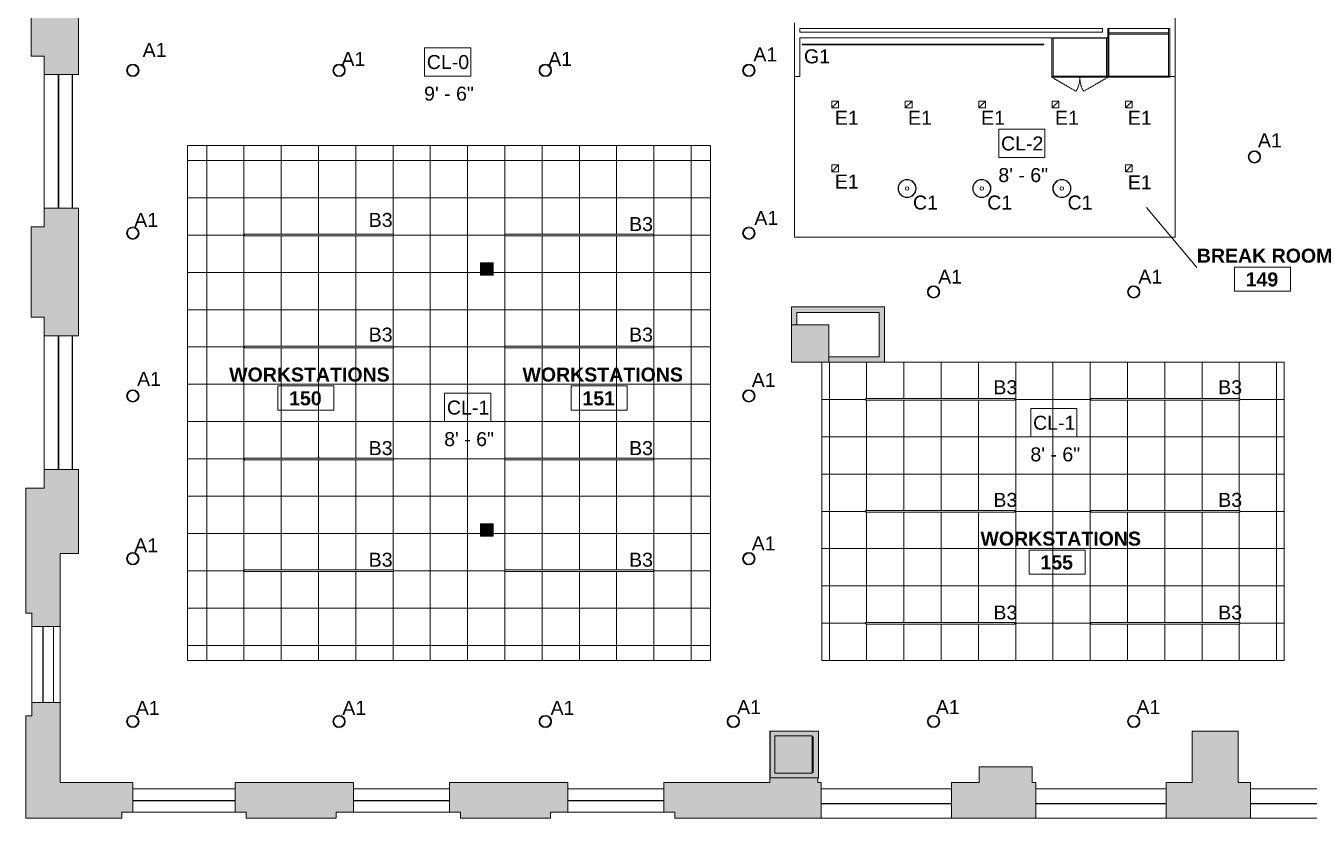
# Model space of a CAD drawing. Header units: inches. Extents: x 0 to 1865, y 0 to 1094.
# Drawn here: x 0 to 827, y 0 to 510 of the extents above; entities that cross this region are included whole.
import ezdxf

# ---------------------------------------------------------------- set-up
doc = ezdxf.new("R2010")
doc.units = ezdxf.units.IN
doc.header["$MEASUREMENT"] = 0
doc.linetypes.add('Hidden', pattern=[0.28125, 0.1875, -0.09375])
for name, color, linetype, lineweight in [('A-AREA-IDEN', 2, 'Continuous', 9), ('A-CLNG', 13, 'Continuous', 13), ('A-CLNG-IDEN', 151, 'Continuous', 9), ('A-CLNG-PATT', 13, 'Continuous', 13), ('A-DETL', 90, 'Continuous', 9), ('A-DETL-GENF', 92, 'Continuous', 9), ('A-WALL-PATT', 111, 'Continuous', 13), ('E-LITE-EQPM', 33, 'Continuous', 9), ('E-LITE-EQPM-IDEN', 33, 'Continuous', 9), ('I-WALL', 2, 'Continuous', 13), ('Q-CASE', 31, 'Continuous', 9), ('S-COLS', 52, 'Continuous', 13), ('Victor Bldg - 5th Floor_LINK_dwg', 8, 'Continuous', 9), ('WINDOWS', 7, 'Continuous', 9), ('WINDOWS SILL', 7, 'Continuous', 9)]:
    doc.layers.add(name, color=color, linetype=linetype, lineweight=lineweight)
doc.styles.add('Arial', font='arial.ttf', dxfattribs={"height": 9})
doc.styles.add('Swis721 Lt BT', font='swissl.ttf', dxfattribs={"height": 9})
doc.styles.add('Swis721 Lt BT_B', font='', dxfattribs={"height": 9})
doc.styles.get('Swis721 Lt BT_B').set_extended_font_data('Swis721 Lt BT', bold=True)

# ---------------------------------------------------------------- blocks, each defined once
blk = doc.blocks.new('Concrete-Rectangular-Column - 24_ X 24_-6973359-REFLECTED CEILING PLAN')
at = {"layer": 'S-COLS', "lineweight": 9}
blk.add_hatch(color=7, dxfattribs=at).paths.add_polyline_path([(12, -12), (12, 12), (-12, 12), (-12, -12)], flags=0)
at = {"layer": 'S-COLS', "color": 8, "lineweight": 20}
for p, q in [((-12, 12), (12, 12)), ((-12, -12), (-12, 12)), ((12, 12), (12, -12)), ((12, -12), (-12, -12))]:
    blk.add_line(p, q, dxfattribs=at)
blk = doc.blocks.new('Concrete-Rectangular-Column - 8x8-7061903-REFLECTED CEILING PLAN')
at = {"layer": 'S-COLS', "lineweight": 9}
blk.add_hatch(color=7, dxfattribs=at).paths.add_polyline_path([(4, -4), (4, 4), (-4, 4), (-4, -4)], flags=0)
at = {"layer": 'S-COLS', "color": 8, "lineweight": 20}
for p, q in [((-4, 4), (4, 4)), ((-4, -4), (-4, 4)), ((4, 4), (4, -4)), ((4, -4), (-4, -4))]:
    blk.add_line(p, q, dxfattribs=at)
blk = doc.blocks.new('CW Cupbd1 - Fridge 80_h x 24_d - 2 Doors-7798079-REFLECTED CEILING PLAN')
at = {"layer": 'Q-CASE', "lineweight": 20}
for p, q in [((2.75, -2.36), (2.75, -6.06)), ((2.75, -6.06), (2.75, -5.31)), ((2.75, -5.31), (41.09, -5.31)), ((41.09, -6.06), (41.09, -2.36)), ((41.09, -5.31), (41.09, -6.06)), ((2, -33.06), (2, -8.36))]:
    blk.add_line(p, q, dxfattribs=at)
at = {"layer": 'Q-CASE'}
for p, q in [((2.75, -33.06), (2.75, -6.06)), ((2.75, -6.06), (41.09, -6.06)), ((41.09, -6.06), (41.09, -33.06)), ((21.92, -33.06), (2, -33.06)), ((41.09, -33.06), (2.75, -33.06)), ((21.92, -33.81), (21.92, -33.06)), ((41.84, -33.06), (21.92, -33.06)), ((21.92, -33.06), (21.92, -33.81)), ((41.84, -33.06), (41.84, -33.81)), ((2, -33.81), (21.92, -33.81)), ((21.92, -33.81), (41.84, -33.81))]:
    blk.add_line(p, q, dxfattribs=at)
blk = doc.blocks.new('CW Cupbd Combined - Oven Tower 96_h x 24_d _2 Microwaves_ 2 pull out drawers_-7806626-REFLECTED CEILING PLAN')
at = {"layer": 'Q-CASE', "linetype": 'Hidden'}
for p, q in [((2, 31.31), (17.6, 40.32)), ((38.03, 31.31), (22.42, 40.32))]:
    blk.add_line(p, q, dxfattribs=at)
at = {"layer": 'Q-CASE'}
for p, q in [((20.01, 31.31), (2, 31.31)), ((2, 30.56), (2, 31.31)), ((2, 30.56), (20.01, 30.56)), ((2.75, 6.06), (2.75, 30.56)), ((2.75, 30.56), (37.28, 30.56)), ((20.01, 30.56), (20.01, 31.31)), ((38.03, 31.31), (20.01, 31.31)), ((20.01, 31.31), (20.01, 30.56)), ((20.01, 30.56), (38.03, 30.56)), ((37.28, 30.56), (37.28, 6.06)), ((38.03, 31.31), (38.03, 30.56)), ((37.28, 6.06), (2.75, 6.06))]:
    blk.add_line(p, q, dxfattribs=at)
at = {"layer": 'Q-CASE', "lineweight": 20}
for p, q in [((2, 30.56), (2, 5.86)), ((38.03, 5.86), (38.03, 30.56)), ((2.75, 5.86), (2.75, 6.06)), ((2.75, 6.06), (2.75, 5.86)), ((37.28, 6.06), (37.28, 5.86)), ((37.28, 5.86), (37.28, 6.06))]:
    blk.add_line(p, q, dxfattribs=at)
at = {"layer": 'Q-CASE', "linetype": 'Hidden'}
for centre, start, end in [((2, 31.31), 0.00226, 30), ((38.03, 31.31), 150, 179.99774)]:
    blk.add_arc(centre, 18.02, start, end, dxfattribs=at)
blk = doc.blocks.new('Lighting fixture TBLS-HX-4-15-B-U-W - TBLS-HX-8-24-7856495-REFLECTED CEILING PLAN')
at = {"layer": 'E-LITE-EQPM'}
for p, q in [((-0.5375, 23.675), (0.5375, 23.675)), ((-0.5375, 23.675), (-0.5375, -72.325)), ((-0.46875, 23.753125), (0.46875, 23.753125)), ((-0.46875, 23.753125), (-0.46875, 23.675)), ((0.46875, 23.675), (0.46875, 23.753125)), ((0.5375, -72.325), (0.5375, 23.675)), ((0.5375, -72.325), (-0.5375, -72.325))]:
    blk.add_line(p, q, dxfattribs=at)
blk = doc.blocks.new('L-PENDANT_RH HARMON 11 - L-PENDANT_RH HARMON 11-7952165-REFLECTED CEILING PLAN')
at = {"layer": 'E-LITE-EQPM'}
for radius, start, end in [(5.84, 0, 180), (5.84, 180, 0), (5.59, 0, 180), (5.59, 180, 0), (1.13, 0, 180), (1.13, 180, 0)]:
    blk.add_arc((0, 0), radius, start, end, dxfattribs=at)
blk = doc.blocks.new('L-PENDANT_RH HARMON 11 - L-PENDANT_RH HARMON 11-7822375-REFLECTED CEILING PLAN')
at = {"layer": 'E-LITE-EQPM'}
for radius, start, end in [(5.84, 0, 180), (5.84, 180, 0), (5.59, 0, 180), (5.59, 180, 0), (1.13, 0, 180), (1.13, 180, 0)]:
    blk.add_arc((0, 0), radius, start, end, dxfattribs=at)
blk = doc.blocks.new('L-PENDANT_FOCAL POINT 3_5 CYLINDER - L-PENDANT_FOCAL POINT 3_5 CYLINDER-7826649-REFLECTED CEILING PLAN')
at = {"layer": 'E-LITE-EQPM'}
for radius in [4, 3.5]:
    blk.add_circle((-0.125, 0), radius, dxfattribs=at)
blk = doc.blocks.new('Victor Bldg - 5th Floor_LINK_dwg-6972324-REFLECTED CEILING PLAN')
at = {"layer": 'WINDOWS'}
for p, q in [((21, 392.5), (21, 478.5)), ((21.25, 392.5), (21.25, 478.5)), ((21, 224.5), (21, 310.5)), ((21.25, 224.5), (21.25, 310.5)), ((11, 74.5), (11, 123.5)), ((11.25, 74.5), (11.25, 123.5)), ((69, 11.5), (135, 11.5)), ((69, 11.25), (135, 11.25)), ((211.13, 11.5), (273, 11.5)), ((211.13, 11.25), (273, 11.25)), ((349.12, 11.5), (411, 11.5)), ((349.12, 11.25), (411, 11.25)), ((512.25, 9.62), (596.25, 9.62)), ((512.25, 9.38), (596.25, 9.38)), ((650.5, 9.62), (734.5, 9.62)), ((650.5, 9.38), (734.5, 9.38)), ((788.75, 9.62), (872.75, 9.62)), ((788.75, 9.38), (872.75, 9.38))]:
    blk.add_line(p, q, dxfattribs=at)
at = {"layer": 'WINDOWS SILL'}
for p, q in [((12, 392.5), (12, 478.5)), ((12, 224.5), (12, 310.5)), ((4, 74.5), (4, 123.5)), ((18, 123.5), (18, 74.5)), ((69, 4), (135, 4)), ((211.13, 4), (273, 4)), ((349.12, 4), (411, 4)), ((512.25, 0), (596.25, 0)), ((650.5, 0), (734.5, 0)), ((788.75, 0), (872.75, 0))]:
    blk.add_line(p, q, dxfattribs=at)
at = {"layer": 'WINDOWS SILL', "flags": 128}
for points in [[(30, 478.5), (30, 392.5), (30, 478.5), (30, 392.5)], [(30, 310.5), (30, 224.5), (30, 310.5), (30, 224.5)]]:
    blk.add_lwpolyline(points, dxfattribs=at)
blk = doc.blocks.new('Lighting fixture TBLS-HX-4-15-B-U-W - TBLS-HX-8-24-V7-REFLECTED CEILING PLAN')
at = {"layer": 'E-LITE-EQPM'}
for p, q in [((-0.54, 23.67), (0.54, 23.67)), ((-0.54, 23.67), (-0.54, -72.33)), ((-0.47, 23.75), (0.47, 23.75)), ((-0.47, 23.75), (-0.47, 23.67)), ((0.02, 23.89), (0.01, 23.75)), ((0.02, 23.89), (0.07, 23.89)), ((0.07, 23.75), (0.07, 23.89)), ((1.41, 23.97), (0.12, 23.97)), ((0.12, 23.97), (0.12, 23.93)), ((0.12, 23.93), (1.41, 23.93)), ((0.15, 23.97), (0.13, 23.92)), ((0.47, 23.67), (0.47, 23.75)), ((1.41, 24.16), (0.51, 24.16)), ((1.41, 24.08), (0.51, 24.08)), ((0.51, 24.06), (0.51, 24.08)), ((0.51, 24.08), (1.41, 24.08)), ((0.51, 24.06), (1.41, 24.06)), ((0.51, 23.99), (1.41, 23.99)), ((0.51, 23.86), (1.41, 23.86)), ((0.51, 23.86), (1.41, 23.86)), ((0.51, 23.82), (1.41, 23.82)), ((0.54, -72.33), (0.54, 23.67)), ((0.89, 23.89), (0.62, 23.89)), ((0.64, 23.82), (0.64, 23.86)), ((0.84, 23.86), (0.67, 23.86)), ((0.67, 23.86), (0.84, 23.86)), ((0.84, 23.86), (0.67, 23.86)), ((0.67, 23.86), (0.84, 23.86)), ((0.84, 23.82), (0.67, 23.82)), ((0.67, 23.82), (0.84, 23.82)), ((0.84, 23.82), (0.67, 23.82)), ((0.67, 23.82), (0.84, 23.82)), ((0.68, 23.86), (0.83, 23.86)), ((0.83, 23.86), (0.68, 23.86)), ((1.28, 23.89), (1.01, 23.89)), ((1.07, 23.86), (1.22, 23.86)), ((1.22, 23.86), (1.07, 23.86)), ((1.23, 23.86), (1.07, 23.86)), ((1.07, 23.86), (1.23, 23.86)), ((1.23, 23.86), (1.07, 23.86)), ((1.07, 23.86), (1.23, 23.86)), ((1.23, 23.82), (1.07, 23.82)), ((1.07, 23.82), (1.23, 23.82)), ((1.23, 23.82), (1.07, 23.82)), ((1.07, 23.82), (1.23, 23.82)), ((1.29, 23.86), (1.29, 23.82)), ((1.41, 24.08), (1.41, 24.06)), ((1.41, 23.93), (1.41, 23.97)), ((-0.54, -23.81), (-1.41, -23.81)), ((-0.54, -23.85), (-1.41, -23.85)), ((-0.54, -23.85), (-1.41, -23.85)), ((-0.54, -23.92), (-1.41, -23.92)), ((-1.41, -23.92), (-1.41, -23.96)), ((-1.41, -23.96), (-0.54, -23.96)), ((-0.54, -23.98), (-1.41, -23.98)), ((-1.41, -24.07), (-1.41, -24.05)), ((-0.54, -24.05), (-1.41, -24.05)), ((-1.41, -24.07), (-0.54, -24.07)), ((-0.54, -24.07), (-1.41, -24.07)), ((-1.41, -24.15), (-0.54, -24.15)), ((-1.29, -23.85), (-1.29, -23.81)), ((-1.28, -23.88), (-1.01, -23.88)), ((-1.23, -23.81), (-1.07, -23.81)), ((-1.07, -23.81), (-1.23, -23.81)), ((-1.23, -23.81), (-1.07, -23.81)), ((-1.07, -23.81), (-1.23, -23.81)), ((-1.23, -23.85), (-1.07, -23.85)), ((-1.07, -23.85), (-1.23, -23.85)), ((-1.23, -23.85), (-1.07, -23.85)), ((-1.07, -23.85), (-1.23, -23.85)), ((-1.07, -23.85), (-1.22, -23.85)), ((-1.22, -23.85), (-1.07, -23.85)), ((-0.89, -23.88), (-0.62, -23.88)), ((-0.84, -23.81), (-0.67, -23.81)), ((-0.67, -23.81), (-0.84, -23.81)), ((-0.84, -23.81), (-0.67, -23.81)), ((-0.67, -23.81), (-0.84, -23.81)), ((-0.84, -23.85), (-0.67, -23.85)), ((-0.67, -23.85), (-0.84, -23.85)), ((-0.84, -23.85), (-0.67, -23.85)), ((-0.67, -23.85), (-0.84, -23.85)), ((-0.68, -23.85), (-0.83, -23.85)), ((-0.83, -23.85), (-0.68, -23.85)), ((-0.64, -23.81), (-0.64, -23.85)), ((0.54, -72.33), (-0.54, -72.33))]:
    blk.add_line(p, q, dxfattribs=at)
for points, knots in [([(0.02, 23.89), (0.02, 23.92), (0.05, 23.96), (0.1, 23.98), (0.12, 23.97)], [-1, -1, -1, -1, -0.5, -0.1420783, -0.1420783, -0.1420783, -0.1420783]), ([(0.51, 24.09), (0.51, 24.11), (0.51, 24.16), (0.51, 24.16), (0.51, 24.16), (0.51, 24.16)], [0.03083356, 0.03083356, 0.03083356, 0.03083356, 0.03964416, 0.0561743, 0.05646252, 0.05646252, 0.05646252, 0.05646252]), ([(0.51, 24.16), (0.51, 24.16), (0.51, 24.16), (0.51, 24.16), (0.51, 24.16), (0.51, 24.16), (0.51, 24.15), (0.51, 24.15), (0.51, 24.14), (0.51, 24.13), (0.51, 24.13), (0.51, 24.12), (0.51, 24.12), (0.51, 24.1)], [0.0565282, 0.0565282, 0.0565282, 0.0565282, 0.05682745, 0.05751378, 0.05815131, 0.0587711, 0.05945814, 0.06018947, 0.06092564, 0.06158284, 0.06221456, 0.06288041, 0.06680605, 0.06680605, 0.06680605, 0.06680605]), ([(0.51, 24.1), (0.51, 24.11), (0.51, 24.11), (0.51, 24.12), (0.51, 24.12), (0.51, 24.13), (0.51, 24.13), (0.51, 24.13), (0.51, 24.13), (0.51, 24.09), (0.51, 24.08)], [0.01710178, 0.01710178, 0.01710178, 0.01710178, 0.02116651, 0.02177638, 0.02224477, 0.02276746, 0.02328664, 0.0238075, 0.04033962, 0.04560474, 0.04560474, 0.04560474, 0.04560474]), ([(0.51, 23.99), (0.51, 23.99), (0.51, 23.99), (0.51, 23.99), (0.51, 23.99), (0.51, 23.99), (0.51, 23.99), (0.51, 24), (0.51, 24), (0.51, 24.06)], [0.06555681, 0.06555681, 0.06555681, 0.06555681, 0.07354816, 0.07420608, 0.07488422, 0.07559613, 0.0762772, 0.07695013, 0.0798083, 0.0798083, 0.0798083, 0.0798083]), ([(0.51, 23.86), (0.51, 23.87), (0.51, 23.87), (0.51, 23.88), (0.51, 23.88), (0.51, 23.89), (0.51, 23.9), (0.51, 23.91), (0.51, 23.91), (0.51, 23.93)], [0, 0, 0, 0, 0.000731018, 0.001451775, 0.002127065, 0.002832083, 0.003604659, 0.004489972, 0.008550889, 0.008550889, 0.008550889, 0.008550889]), ([(0.51, 23.82), (0.51, 23.82), (0.51, 23.82), (0.51, 23.82), (0.51, 23.83), (0.51, 23.83), (0.51, 23.84), (0.51, 23.84), (0.51, 23.85), (0.51, 23.85), (0.51, 23.86), (0.51, 23.86), (0.51, 23.87), (0.51, 23.87), (0.51, 23.88), (0.51, 23.88), (0.51, 23.89), (0.51, 23.89), (0.51, 23.9), (0.51, 23.91), (0.51, 23.91), (0.51, 23.92), (0.51, 23.92), (0.51, 23.92), (0.51, 23.93)], [0, 0, 0, 0, 0.00120711, 0.00176048, 0.00232663, 0.00297197, 0.00362531, 0.00422365, 0.00474973, 0.00525079, 0.00572384, 0.00619922, 0.00660886, 0.00708073, 0.00755616, 0.00809862, 0.00860163, 0.00920907, 0.00976241, 0.01029085, 0.01074067, 0.01123037, 0.01169097, 0.01190623, 0.01190623, 0.01190623, 0.01190623]), ([(0.51, 23.93), (0.51, 23.93), (0.51, 23.92), (0.51, 23.92), (0.51, 23.91), (0.51, 23.9), (0.51, 23.89), (0.51, 23.88), (0.51, 23.88), (0.51, 23.88), (0.51, 23.87), (0.51, 23.87), (0.51, 23.87), (0.51, 23.86), (0.51, 23.86), (0.51, 23.86), (0.51, 23.86)], [0.005481686, 0.005481686, 0.005481686, 0.005481686, 0.005494648, 0.006240904, 0.006931758, 0.007632285, 0.008340529, 0.009043442, 0.009509071, 0.009881293, 0.010155457, 0.010460516, 0.010767283, 0.011121343, 0.011529598, 0.01461783, 0.01461783, 0.01461783, 0.01461783]), ([(1.41, 24.1), (1.41, 24.12), (1.41, 24.12), (1.41, 24.13), (1.41, 24.13), (1.41, 24.14), (1.41, 24.15), (1.41, 24.15), (1.41, 24.16), (1.41, 24.16), (1.41, 24.16), (1.41, 24.16), (1.41, 24.16), (1.41, 24.16)], [-0.06680605, -0.06680605, -0.06680605, -0.06680605, -0.06288041, -0.06221456, -0.06158284, -0.06092564, -0.06018947, -0.05945814, -0.0587711, -0.05815131, -0.05751378, -0.05682745, -0.0565282, -0.0565282, -0.0565282, -0.0565282]), ([(1.41, 24.16), (1.41, 24.16), (1.41, 24.16), (1.41, 24.16), (1.41, 24.11), (1.41, 24.09)], [-0.05646252, -0.05646252, -0.05646252, -0.05646252, -0.0561743, -0.03964416, -0.03083356, -0.03083356, -0.03083356, -0.03083356]), ([(1.41, 24.08), (1.41, 24.09), (1.41, 24.13), (1.41, 24.13), (1.41, 24.13), (1.41, 24.13), (1.41, 24.12), (1.41, 24.12), (1.41, 24.11), (1.41, 24.11), (1.41, 24.1)], [-0.04560474, -0.04560474, -0.04560474, -0.04560474, -0.04033962, -0.0238075, -0.02328664, -0.02276746, -0.02224477, -0.02177638, -0.02116651, -0.01710178, -0.01710178, -0.01710178, -0.01710178]), ([(1.41, 24.06), (1.41, 24), (1.41, 24), (1.41, 23.99), (1.41, 23.99), (1.41, 23.99), (1.41, 23.99), (1.41, 23.99), (1.41, 23.99), (1.41, 23.99)], [-0.0798083, -0.0798083, -0.0798083, -0.0798083, -0.07695013, -0.0762772, -0.07559613, -0.07488422, -0.07420608, -0.07354816, -0.06555681, -0.06555681, -0.06555681, -0.06555681]), ([(1.41, 23.93), (1.41, 23.91), (1.41, 23.91), (1.41, 23.9), (1.41, 23.89), (1.41, 23.88), (1.41, 23.88), (1.41, 23.87), (1.41, 23.87), (1.41, 23.86)], [-0.008550889, -0.008550889, -0.008550889, -0.008550889, -0.004489972, -0.003604659, -0.002832083, -0.002127065, -0.001451775, -0.000731018, 0, 0, 0, 0]), ([(1.41, 23.86), (1.41, 23.86), (1.41, 23.86), (1.41, 23.86), (1.41, 23.87), (1.41, 23.87), (1.41, 23.87), (1.41, 23.88), (1.41, 23.88), (1.41, 23.88), (1.41, 23.89), (1.41, 23.9), (1.41, 23.91), (1.41, 23.92), (1.41, 23.92), (1.41, 23.93), (1.41, 23.93)], [-0.01461783, -0.01461783, -0.01461783, -0.01461783, -0.011529598, -0.011121343, -0.010767283, -0.010460516, -0.010155457, -0.009881293, -0.009509071, -0.009043442, -0.008340529, -0.007632285, -0.006931758, -0.006240904, -0.005494648, -0.005481686, -0.005481686, -0.005481686, -0.005481686]), ([(1.41, 23.93), (1.41, 23.92), (1.41, 23.92), (1.41, 23.92), (1.41, 23.91), (1.41, 23.91), (1.41, 23.9), (1.41, 23.89), (1.41, 23.89), (1.41, 23.88), (1.41, 23.88), (1.41, 23.87), (1.41, 23.87), (1.41, 23.86), (1.41, 23.86), (1.41, 23.85), (1.41, 23.85), (1.41, 23.84), (1.41, 23.84), (1.41, 23.83), (1.41, 23.83), (1.41, 23.82), (1.41, 23.82), (1.41, 23.82), (1.41, 23.82)], [-0.01190623, -0.01190623, -0.01190623, -0.01190623, -0.01169097, -0.01123037, -0.01074067, -0.01029085, -0.00976241, -0.00920907, -0.00860163, -0.00809862, -0.00755616, -0.00708073, -0.00660886, -0.00619922, -0.00572384, -0.00525079, -0.00474973, -0.00422365, -0.00362531, -0.00297197, -0.00232663, -0.00176048, -0.00120711, 0, 0, 0, 0]), ([(-1.41, -23.92), (-1.41, -23.92), (-1.41, -23.91), (-1.41, -23.91), (-1.41, -23.9), (-1.41, -23.9), (-1.41, -23.89), (-1.41, -23.89), (-1.41, -23.88), (-1.41, -23.87), (-1.41, -23.87), (-1.41, -23.86), (-1.41, -23.86), (-1.41, -23.85), (-1.41, -23.85), (-1.41, -23.84), (-1.41, -23.84), (-1.41, -23.83), (-1.41, -23.83), (-1.41, -23.82), (-1.41, -23.82), (-1.41, -23.81), (-1.41, -23.81), (-1.41, -23.81), (-1.41, -23.81)], [-0.01190623, -0.01190623, -0.01190623, -0.01190623, -0.01169097, -0.01123037, -0.01074067, -0.01029085, -0.00976241, -0.00920907, -0.00860163, -0.00809862, -0.00755616, -0.00708073, -0.00660886, -0.00619922, -0.00572384, -0.00525079, -0.00474973, -0.00422365, -0.00362531, -0.00297197, -0.00232663, -0.00176048, -0.00120711, 0, 0, 0, 0]), ([(-1.41, -23.92), (-1.41, -23.9), (-1.41, -23.9), (-1.41, -23.89), (-1.41, -23.88), (-1.41, -23.88), (-1.41, -23.87), (-1.41, -23.86), (-1.41, -23.86), (-1.41, -23.85)], [-0.008550889, -0.008550889, -0.008550889, -0.008550889, -0.004489972, -0.003604659, -0.002832083, -0.002127065, -0.001451775, -0.000731018, 0, 0, 0, 0]), ([(-1.41, -23.85), (-1.41, -23.85), (-1.41, -23.85), (-1.41, -23.85), (-1.41, -23.86), (-1.41, -23.86), (-1.41, -23.86), (-1.41, -23.87), (-1.41, -23.87), (-1.41, -23.88), (-1.41, -23.88), (-1.41, -23.89), (-1.41, -23.9), (-1.41, -23.91), (-1.41, -23.92), (-1.41, -23.92), (-1.41, -23.92)], [-0.01461783, -0.01461783, -0.01461783, -0.01461783, -0.011529598, -0.011121343, -0.010767283, -0.010460516, -0.010155457, -0.009881293, -0.009509071, -0.009043442, -0.008340529, -0.007632285, -0.006931758, -0.006240904, -0.005494648, -0.005481686, -0.005481686, -0.005481686, -0.005481686]), ([(-1.41, -24.05), (-1.41, -23.99), (-1.41, -23.99), (-1.41, -23.98), (-1.41, -23.98), (-1.41, -23.98), (-1.41, -23.98), (-1.41, -23.98), (-1.41, -23.98), (-1.41, -23.98)], [-0.0798083, -0.0798083, -0.0798083, -0.0798083, -0.07695013, -0.0762772, -0.07559613, -0.07488422, -0.07420608, -0.07354816, -0.06555681, -0.06555681, -0.06555681, -0.06555681]), ([(-1.41, -24.07), (-1.41, -24.08), (-1.41, -24.12), (-1.41, -24.12), (-1.41, -24.12), (-1.41, -24.12), (-1.41, -24.11), (-1.41, -24.11), (-1.41, -24.1), (-1.41, -24.1), (-1.41, -24.09)], [-0.04560474, -0.04560474, -0.04560474, -0.04560474, -0.04033962, -0.0238075, -0.02328664, -0.02276746, -0.02224477, -0.02177638, -0.02116651, -0.01710178, -0.01710178, -0.01710178, -0.01710178]), ([(-1.41, -24.15), (-1.41, -24.15), (-1.41, -24.15), (-1.41, -24.15), (-1.41, -24.1), (-1.41, -24.08)], [-0.05646252, -0.05646252, -0.05646252, -0.05646252, -0.0561743, -0.03964416, -0.03083356, -0.03083356, -0.03083356, -0.03083356]), ([(-1.41, -24.1), (-1.41, -24.11), (-1.41, -24.11), (-1.41, -24.12), (-1.41, -24.12), (-1.41, -24.13), (-1.41, -24.14), (-1.41, -24.14), (-1.41, -24.15), (-1.41, -24.15), (-1.41, -24.15), (-1.41, -24.15), (-1.41, -24.15), (-1.41, -24.15)], [-0.06680605, -0.06680605, -0.06680605, -0.06680605, -0.06288041, -0.06221456, -0.06158284, -0.06092564, -0.06018947, -0.05945814, -0.0587711, -0.05815131, -0.05751378, -0.05682745, -0.0565282, -0.0565282, -0.0565282, -0.0565282])]:
    blk.add_open_spline(points, degree=3, knots=knots, dxfattribs=at)
for points in [[(0.02, 23.89), (0.02, 23.92), (0.06, 23.97), (0.12, 23.98), (0.15, 23.97)], [(0.08, 23.88), (0.08, 23.9), (0.09, 23.92), (0.12, 23.92), (0.13, 23.92)], [(0.13, 23.92), (0.12, 23.92), (0.09, 23.92), (0.08, 23.9), (0.08, 23.88)], [(0.51, 24.08), (0.51, 24.08), (0.51, 24.08), (0.51, 24.08)], [(0.51, 23.92), (0.51, 23.91), (0.51, 23.91), (0.51, 23.91)], [(1.41, 24.08), (1.41, 24.08), (1.41, 24.08), (1.41, 24.08)], [(1.41, 23.91), (1.41, 23.91), (1.41, 23.91), (1.41, 23.92)], [(-1.41, -23.9), (-1.41, -23.9), (-1.41, -23.9), (-1.41, -23.91)], [(-1.41, -24.07), (-1.41, -24.07), (-1.41, -24.07), (-1.41, -24.07)]]:
    blk.add_open_spline(points, degree=3, dxfattribs=at)
blk = doc.blocks.new('L-Recessed Square Downlight - 4_-4552743-REFLECTED CEILING PLAN')
at = {"layer": 'E-LITE-EQPM'}
for p, q in [((-2.1875, -2.1875), (-2.1875, 2.1875)), ((-2.1875, 2.1875), (2.1875, 2.1875)), ((-2.1875, 2.1875), (2.1875, -2.1875)), ((2.1875, 2.1875), (2.1875, -2.1875)), ((2.1875, -2.1875), (-2.1875, -2.1875))]:
    blk.add_line(p, q, dxfattribs=at)
blk = doc.blocks.new('LED STRIP - 10 mm-7897788-REFLECTED CEILING PLAN')
at = {"layer": 'E-LITE-EQPM'}
for p, q in [((77.75, 0.2), (-77.75, 0.2)), ((-77.75, 0.2), (-77.75, -0.2)), ((77.75, -0.2), (77.75, 0.2)), ((-77.75, -0.2), (77.75, -0.2))]:
    blk.add_line(p, q, dxfattribs=at)
blk = doc.blocks.new('Room Tag - Room Name and Number-3379422-REFLECTED CEILING PLAN')
at = {"layer": 'A-AREA-IDEN'}
for p, q in [((-0.1881, -0.1636), (-0.1881, -0.0018)), ((-0.1881, -0.0018), (0.1869, -0.0018)), ((0.1869, -0.0018), (-0.1881, -0.0018)), ((-0.1881, -0.0018), (-0.1881, -0.1636)), ((0.1869, -0.0018), (0.1869, -0.1636)), ((0.1869, -0.1636), (0.1869, -0.0018)), ((0.1869, -0.1636), (-0.1881, -0.1636)), ((-0.1881, -0.1636), (0.1869, -0.1636))]:
    blk.add_line(p, q, dxfattribs=at)

msp = doc.modelspace()

# ---------------------------------------------------------------- hatches: boundary and pattern name
at = {"layer": 'A-CLNG-PATT'}
h = msp.add_hatch(dxfattribs=at)
h.set_pattern_fill('FP_23', color=256, style=0, pattern_type=2)
h.set_pattern_definition([(180, (260.562, 303.25), (3e-15, 24), []), (90, (260.562, 303.25), (24, -1e-15), [])])
h.paths.add_polyline_path([(104.12, 101.5), (441, 101.5), (441, 433), (104.12, 433), (104.12, 130.39)], flags=0)
h.paths.add_polyline_path([(308.56, 158.71), (308.56, 159.79), (404.56, 159.79), (404.56, 158.71), (309.97, 158.71)], flags=0)
h.paths.add_polyline_path([(203.88, 158.71), (140.89, 158.71), (140.89, 159.79), (236.89, 159.79), (236.89, 158.71), (211.2, 158.71)], flags=0)
h.paths.add_polyline_path([(293, 181.5), (293, 189.5), (301, 189.5), (301, 181.5)], flags=0)
h.paths.add_polyline_path([(140.65, 229.84), (140.62, 229.84), (140.47, 229.84), (140.47, 230.74), (140.59, 230.78), (140.64, 230.73), (140.68, 230.74), (140.7, 230.74), (140.67, 229.84)], flags=0)
h.paths.add_polyline_path([(328.26, 230.71), (308.56, 230.71), (308.56, 231.79), (404.56, 231.79), (404.56, 230.71), (335.57, 230.71)], flags=0)
h.paths.add_polyline_path([(236.89, 230.71), (140.89, 230.71), (140.89, 230.78), (140.81, 230.78), (140.81, 231.18), (140.67, 231.21), (140.68, 231.23), (140.81, 231.29), (140.81, 231.72), (140.89, 231.72), (140.89, 231.79), (188.42, 231.79), (188.44, 232.66), (188.46, 232.66), (188.5, 232.66), (188.65, 232.66), (188.66, 231.79), (236.89, 231.79), (236.89, 230.78)], flags=0)
h.paths.add_polyline_path([(188.46, 231.79), (188.48, 231.79), (188.46, 231.87)], flags=0)
h.paths.add_polyline_path([(188.46, 232.14), (188.47, 232.14), (188.46, 232.14)], flags=0)
h.paths.add_polyline_path([(357.52, 302.71), (308.56, 302.71), (308.56, 303.79), (404.56, 303.79), (404.56, 302.71), (364.84, 302.71)], flags=0)
h.paths.add_polyline_path([(196.56, 302.71), (140.89, 302.71), (140.89, 303.79), (236.89, 303.79), (236.89, 302.71), (203.88, 302.71)], flags=0)
h.paths.add_polyline_path([(293, 349.5), (293, 357.5), (301, 357.5), (301, 349.5)], flags=0)
h.paths.add_polyline_path([(335.57, 374.71), (308.56, 374.71), (308.56, 375.79), (404.56, 375.79), (404.56, 374.71), (342.89, 374.71)], flags=0)
h.paths.add_polyline_path([(140.89, 374.71), (140.89, 375.79), (236.89, 375.79), (236.89, 374.71), (141.69, 374.71)], flags=0)
h = msp.add_hatch(dxfattribs=at)
h.set_pattern_fill('FP_11', color=256, style=0, pattern_type=2)
h.set_pattern_definition([(180, (661.562, 173.5), (3e-15, 24), []), (90, (661.562, 173.5), (24, -1e-15), [])])
h.paths.add_polyline_path([(512.62, 101.5), (810.5, 101.5), (810.5, 293.5), (512.62, 293.5), (512.62, 130.39)], flags=0)
h.paths.add_polyline_path([(685.9, 121.78), (685.9, 126.05), (781.9, 126.08), (781.88, 124.98), (685.9, 124.97)], flags=0)
h.paths.add_polyline_path([(541.01, 121.78), (541.01, 126.04), (637.01, 126.08), (637.01, 124.97), (541.01, 124.96)], flags=0)
h.paths.add_polyline_path([(541.01, 194.9), (541.01, 198.04), (637.01, 198.04), (637.01, 196.97), (541.01, 196.96)], flags=0)
h.paths.add_polyline_path([(685.89, 194.9), (685.89, 198.05), (781.89, 198.05), (781.88, 196.98), (685.89, 196.97)], flags=0)
h.paths.add_polyline_path([(541, 268.02), (541, 270.04), (637, 270.04), (637, 268.97), (541, 268.96)], flags=0)
h.paths.add_polyline_path([(685.89, 268.02), (685.89, 270.05), (781.89, 270.05), (781.88, 268.98), (685.89, 268.97)], flags=0)
at = {"layer": 'A-DETL-GENF'}
h = msp.add_hatch(color=7, dxfattribs=at)
h.paths.add_polyline_path([(510.25, 0), (512.25, 0), (512.25, 23.12), (510.25, 23.12), (510.25, 26.12), (479.25, 26.12), (479.25, 23.12), (411, 23.12), (411, 4), (418, 4), (418, 0), (479.25, 0)], flags=0)
h.paths.add_polyline_path([(596.25, 0), (650.5, 0), (650.5, 23.12), (648.25, 23.12), (648.25, 33.12), (614, 33.12), (614, 23.12), (596.25, 23.12), (596.25, 19)], flags=0)
h.paths.add_polyline_path([(280, 0), (338, 0), (338, 4), (349.12, 4), (349.12, 23.12), (273, 23.12), (273, 4), (280, 4)], flags=0)
h.paths.add_polyline_path([(200, 0), (200, 4), (211.12, 4), (211.12, 23.12), (135, 23.12), (135, 4), (142, 4), (142, 0), (150.84, 0)], flags=0)
h.paths.add_polyline_path([(751.25, 0), (788.75, 0), (788.75, 23.12), (780.87, 23.12), (780.87, 56), (751.25, 56), (751.25, 23.12), (734.5, 23.12), (734.5, 0)], flags=0)
h.paths.add_polyline_path([(1049, 0), (1049, 14.5), (1079, 14.5), (1079, 11.5), (1143, 11.5), (1143, 27.5), (1093, 27.5), (1093, 32.59), (1032.06, 32.59), (1032.06, 41.59), (1011.06, 41.59), (1011.06, 0), (1045.27, 0)], flags=0)
h.paths.add_polyline_path([(34.12, 0), (62, 0), (62, 4), (69, 4), (69, 23.12), (22.13, 23.12), (22.13, 74.5), (4, 74.5), (4, 66), (0, 66), (0, 0), (22.13, 0)], flags=0)
h.paths.add_polyline_path([(913.5, 0), (927.06, 0), (927.06, 22.84), (913.5, 22.84), (913.5, 33.12), (884.25, 33.12), (884.25, 23.12), (874.75, 23.12), (874.75, 19), (872.75, 19), (872.75, 0), (885.6, 0)], flags=0)
h.paths.add_polyline_path([(1439, 11.5), (1503, 11.5), (1503, 27.5), (1439, 27.5), (1439, 24.53)], flags=0)
h.paths.add_polyline_path([(1319.57, 11.5), (1323.07, 11.5), (1323.07, 27.5), (1259, 27.5), (1259, 11.5), (1279.4, 11.5)], flags=0)
h.paths.add_polyline_path([(1863, 11.5), (1863, 27.5), (1799, 27.5), (1799, 11.5), (1843, 11.5)], flags=0)
h.paths.add_polyline_path([(1640.06, 11.5), (1683, 11.5), (1683, 27.5), (1619, 27.5), (1619, 11.5), (1632.24, 11.5)], flags=0)
h.paths.add_polyline_path([(1564, 15.5), (1564, 27.5), (1558, 27.5), (1558, 15.5)], flags=0)
h.paths.add_polyline_path([(1204, 15.5), (1204, 27.5), (1198, 27.5), (1198, 15.5), (1202, 15.5)], flags=0)
h.paths.add_polyline_path([(1378, 15.5), (1384, 15.5), (1384, 27.5), (1378, 27.5)], flags=0)
h.paths.add_polyline_path([(1738, 15.5), (1744, 15.5), (1744, 27.5), (1738, 27.5)], flags=0)
h.paths.add_polyline_path([(4, 123.5), (22.13, 123.5), (22.13, 170.37), (34.12, 170.37), (34.12, 224.5), (12, 224.5), (12, 212.5), (0, 212.5), (0, 132), (4, 132), (4, 130.39)], flags=0)
h.paths.add_polyline_path([(34.12, 310.5), (34.12, 392.5), (12, 392.5), (12, 380.5), (3.5, 380.5), (3.5, 322.5), (12, 322.5), (12, 310.5), (30.13, 310.5)], flags=0)
h.paths.add_polyline_path([(12, 478.5), (34.12, 478.5), (34.12, 560.5), (12, 560.5), (12, 548.5), (3.5, 548.5), (3.5, 490.5), (12, 490.5)], flags=0)
h.paths.add_polyline_path([(34.12, 646.5), (34.12, 728.5), (12, 728.5), (12, 716.5), (3.5, 716.5), (3.5, 658.5), (12, 658.5), (12, 646.5), (30.13, 646.5)], flags=0)
h.paths.add_polyline_path([(30.13, 814.5), (34.12, 814.5), (34.12, 896.5), (12, 896.5), (12, 884.5), (3.5, 884.5), (3.5, 826.5), (12, 826.5), (12, 814.5)], flags=0)
h.paths.add_polyline_path([(12, 982.5), (34.12, 982.5), (34.12, 1064.5), (12, 1064.5), (12, 1052.5), (3.5, 1052.5), (3.5, 994.5), (12, 994.5)], flags=0)
at = {"layer": 'A-WALL-PATT', "lineweight": 9}
for points in [[(493.9, 317.5), (496.64, 317.5), (496.64, 329), (493.14, 329), (493.14, 317.5)], [(549.6, 325.5), (553.1, 325.5), (553.1, 329), (496.64, 329), (496.64, 325.5), (518.49, 325.5)], [(553.1, 293.5), (553.1, 325.5), (549.6, 325.5), (549.6, 293.5)], [(517.14, 293.5), (549.6, 293.5), (549.6, 297), (517.14, 297)], [(479.5, 52.5), (482.5, 52.5), (482.5, 53), (506.5, 53), (506.5, 52.5), (510.62, 52.5), (510.62, 56), (479.5, 56), (479.5, 55.81)], [(479.5, 29.5), (482.5, 29.5), (482.5, 52.5), (479.5, 52.5), (479.5, 33.12)], [(510.62, 29.5), (510.62, 52.5), (507.12, 52.5), (507.12, 29.5), (510.25, 29.5)], [(510.62, 26), (510.62, 29.5), (506.5, 29.5), (506.5, 29), (482.5, 29), (482.5, 29.5), (479.5, 29.5), (479.5, 26.12), (510.25, 26.12), (510.25, 26)]]:
    msp.add_hatch(color=7, dxfattribs=at).paths.add_polyline_path(points, flags=0)

# ---------------------------------------------------------------- linework, layer by layer
at = {"layer": 'A-AREA-IDEN'}
msp.add_line((721.87, 393.11), (754.21, 354.46), dxfattribs=at)
at = {"layer": 'A-CLNG'}
for p, q in [((30.13, 478.5), (30.13, 392.5)), ((495.14, 373.91), (495.14, 477.25)), ((740.23, 477.25), (740.23, 373.91)), ((104.12, 101.5), (104.12, 433)), ((104.12, 433), (441, 433)), ((441, 433), (441, 101.5)), ((740.23, 373.91), (495.14, 373.91)), ((30.13, 310.5), (30.13, 224.5)), ((512.62, 101.5), (512.62, 293.5)), ((553.1, 293.5), (810.5, 293.5)), ((810.5, 293.5), (810.5, 101.5)), ((22.13, 123.5), (22.13, 74.5)), ((441, 101.5), (104.12, 101.5)), ((810.5, 101.5), (512.62, 101.5)), ((479.25, 26.12), (479.25, 56)), ((479.25, 56), (479.5, 56)), ((69, 19), (135, 19)), ((211.12, 19), (273, 19)), ((349.12, 19), (411, 19)), ((512.25, 19), (596.25, 19)), ((650.5, 19), (734.5, 19)), ((788.75, 19), (872.75, 19))]:
    msp.add_line(p, q, dxfattribs=at)
at = {"layer": 'A-CLNG-IDEN', "flags": 128}
for points in [[(256.83, 495.86), (286.59, 495.86), (286.59, 477.63), (256.83, 477.63)], [(626.62, 443.47), (656.38, 443.47), (656.38, 425.24), (626.62, 425.24)], [(269.78, 273.57), (299.54, 273.57), (299.54, 255.34), (269.78, 255.34)], [(647.28, 263.76), (677.03, 263.76), (677.03, 245.53), (647.28, 245.53)]]:
    msp.add_lwpolyline(points, close=True, dxfattribs=at)
at = {"layer": 'A-DETL'}
for p, q in [((34.12, 478.5), (34.12, 560.5)), ((3.5, 548.5), (3.5, 490.5)), ((3.5, 490.5), (12, 490.5)), ((12, 490.5), (12, 478.5)), ((12, 478.5), (34.12, 478.5)), ((34.12, 392.5), (12, 392.5)), ((12, 392.5), (12, 380.5)), ((34.12, 310.5), (34.12, 392.5)), ((12, 380.5), (3.5, 380.5)), ((3.5, 380.5), (3.5, 322.5)), ((3.5, 322.5), (12, 322.5)), ((12, 322.5), (12, 310.5)), ((12, 310.5), (34.12, 310.5)), ((34.12, 224.5), (12, 224.5)), ((12, 224.5), (12, 212.5)), ((34.12, 170.37), (34.12, 224.5)), ((12, 212.5), (0, 212.5)), ((0, 212.5), (0, 132)), ((22.13, 123.5), (22.13, 170.37)), ((22.13, 170.37), (34.12, 170.37)), ((0, 132), (4, 132)), ((4, 132), (4, 123.5)), ((4, 123.5), (22.13, 123.5)), ((22.13, 74.5), (4, 74.5)), ((4, 74.5), (4, 66)), ((22.13, 23.12), (22.13, 74.5)), ((4, 66), (0, 66)), ((0, 66), (0, 0)), ((780.87, 56), (751.25, 56)), ((751.25, 56), (751.25, 23.12)), ((780.87, 23.12), (780.87, 56)), ((648.25, 33.12), (614, 33.12)), ((614, 33.12), (614, 23.12)), ((648.25, 23.12), (648.25, 33.12)), ((510.25, 26.12), (479.25, 26.12)), ((479.25, 26.12), (479.25, 23.12)), ((510.25, 23.12), (510.25, 26.12)), ((69, 23.12), (22.13, 23.12)), ((69, 4), (69, 23.12)), ((211.12, 23.12), (135, 23.12)), ((135, 23.12), (135, 4)), ((211.12, 4), (211.12, 23.12)), ((349.12, 23.12), (273, 23.12)), ((273, 23.12), (273, 4)), ((349.12, 4), (349.12, 23.12)), ((411, 23.12), (411, 4)), ((479.25, 23.12), (411, 23.12)), ((512.25, 23.12), (510.25, 23.12)), ((512.25, 0), (512.25, 23.12)), ((614, 23.12), (596.25, 23.12)), ((596.25, 23.12), (596.25, 0)), ((650.5, 23.12), (648.25, 23.12)), ((650.5, 0), (650.5, 23.12)), ((734.5, 23.12), (734.5, 0)), ((751.25, 23.12), (734.5, 23.12)), ((788.75, 23.12), (780.87, 23.12)), ((788.75, 0), (788.75, 23.12)), ((0, 0), (62, 0)), ((62, 0), (62, 4)), ((62, 4), (69, 4)), ((135, 4), (142, 4)), ((142, 4), (142, 0)), ((142, 0), (200, 0)), ((200, 0), (200, 4)), ((200, 4), (211.12, 4)), ((273, 4), (280, 4)), ((280, 4), (280, 0)), ((280, 0), (338, 0)), ((338, 0), (338, 4)), ((338, 4), (349.12, 4)), ((411, 4), (418, 4)), ((418, 4), (418, 0)), ((418, 0), (512.25, 0)), ((596.25, 0), (650.5, 0)), ((734.5, 0), (788.75, 0))]:
    msp.add_line(p, q, dxfattribs=at)
at = {"layer": 'I-WALL'}
for p, q in [((740.23, 653.43), (740.23, 477.25)), ((495.14, 477.25), (495.14, 511.75)), ((693.39, 508.25), (498.64, 508.25)), ((498.64, 508.25), (498.64, 505.75)), ((498.64, 505.75), (693.39, 505.75)), ((693.39, 505.75), (693.39, 508.25)), ((736.73, 508.25), (696.89, 508.25)), ((696.89, 508.25), (696.89, 502.25)), ((736.73, 477.55), (736.73, 508.25)), ((498.64, 502.25), (498.64, 477.25)), ((696.89, 502.25), (498.64, 502.25)), ((498.64, 477.25), (495.14, 477.25)), ((740.23, 477.25), (736.73, 477.25))]:
    msp.add_line(p, q, dxfattribs=at)
at = {"layer": 'I-WALL', "color": 8, "lineweight": 20}
for p, q in [((493.14, 317.5), (493.14, 329)), ((493.14, 329), (553.1, 329)), ((496.64, 325.5), (496.64, 317.5)), ((549.6, 325.5), (496.64, 325.5)), ((549.6, 297), (549.6, 325.5)), ((553.1, 329), (553.1, 293.5)), ((517.14, 297), (549.6, 297)), ((553.1, 293.5), (517.14, 293.5)), ((479.5, 56), (510.62, 56)), ((479.5, 26.12), (479.5, 56)), ((507.12, 52.5), (506.5, 52.5)), ((507.12, 29.5), (507.12, 52.5)), ((510.62, 56), (510.62, 26)), ((506.5, 29.5), (507.12, 29.5)), ((510.62, 26), (510.25, 26))]:
    msp.add_line(p, q, dxfattribs=at)

# ---------------------------------------------------------------- block references
at = {"layer": 'A-AREA-IDEN', "xscale": 95.99999999999994, "yscale": 95.99999999999994, "zscale": 95.99999999999994}
for p in [(796.57, 354.85), (180.55, 278.35), (369.42, 278.35), (664.38, 172.78)]:
    msp.add_blockref('Room Tag - Room Name and Number-3379422-REFLECTED CEILING PLAN', p, dxfattribs=at)
at = {"layer": 'E-LITE-EQPM', "extrusion": (0, 0, -1)}
for name, p, rotation in [('LED STRIP - 10 mm-7897788-REFLECTED CEILING PLAN', (-577.89, 497.95), 180), ('L-Recessed Square Downlight - 4_-4552743-REFLECTED CEILING PLAN', (-521.35, 459.25), 180), ('L-Recessed Square Downlight - 4_-4552743-REFLECTED CEILING PLAN', (-568.63, 459.25), 180), ('L-Recessed Square Downlight - 4_-4552743-REFLECTED CEILING PLAN', (-615.92, 459.25), 180), ('L-Recessed Square Downlight - 4_-4552743-REFLECTED CEILING PLAN', (-663.2, 459.25), 180), ('L-Recessed Square Downlight - 4_-4552743-REFLECTED CEILING PLAN', (-710.48, 459.25), 180), ('L-Recessed Square Downlight - 4_-4552743-REFLECTED CEILING PLAN', (-521.35, 418.25), 180), ('L-Recessed Square Downlight - 4_-4552743-REFLECTED CEILING PLAN', (-710.48, 418.25), 180), ('Lighting fixture TBLS-HX-4-15-B-U-W - TBLS-HX-8-24-7856495-REFLECTED CEILING PLAN', (-164.56, 375.25), 270.0000000000003), ('Lighting fixture TBLS-HX-4-15-B-U-W - TBLS-HX-8-24-7856495-REFLECTED CEILING PLAN', (-332.24, 375.25), 269.9999999999999), ('Lighting fixture TBLS-HX-4-15-B-U-W - TBLS-HX-8-24-7856495-REFLECTED CEILING PLAN', (-164.56, 303.25), 270.0000000000003), ('Lighting fixture TBLS-HX-4-15-B-U-W - TBLS-HX-8-24-7856495-REFLECTED CEILING PLAN', (-332.24, 303.25), 269.9999999999999), ('Lighting fixture TBLS-HX-4-15-B-U-W - TBLS-HX-8-24-7856495-REFLECTED CEILING PLAN', (-564.68, 269.5), 269.9959429688429), ('Lighting fixture TBLS-HX-4-15-B-U-W - TBLS-HX-8-24-7856495-REFLECTED CEILING PLAN', (-709.56, 269.51), 269.9959429688429), ('Lighting fixture TBLS-HX-4-15-B-U-W - TBLS-HX-8-24-V7-REFLECTED CEILING PLAN', (-164.56, 231.25), 270.0000000000003), ('Lighting fixture TBLS-HX-4-15-B-U-W - TBLS-HX-8-24-7856495-REFLECTED CEILING PLAN', (-332.24, 231.25), 269.9999999999999), ('Lighting fixture TBLS-HX-4-15-B-U-W - TBLS-HX-8-24-7856495-REFLECTED CEILING PLAN', (-564.68, 197.5), 269.9959429688429), ('Lighting fixture TBLS-HX-4-15-B-U-W - TBLS-HX-8-24-7856495-REFLECTED CEILING PLAN', (-709.57, 197.51), 269.9959429688429), ('Lighting fixture TBLS-HX-4-15-B-U-W - TBLS-HX-8-24-7856495-REFLECTED CEILING PLAN', (-164.56, 159.25), 270.0000000000003), ('Lighting fixture TBLS-HX-4-15-B-U-W - TBLS-HX-8-24-7856495-REFLECTED CEILING PLAN', (-332.24, 159.25), 269.9999999999999), ('Lighting fixture TBLS-HX-4-15-B-U-W - TBLS-HX-8-24-7856495-REFLECTED CEILING PLAN', (-564.69, 125.5), 269.9959429688429), ('Lighting fixture TBLS-HX-4-15-B-U-W - TBLS-HX-8-24-7856495-REFLECTED CEILING PLAN', (-709.57, 125.51), 269.9959429688429)]:
    msp.add_blockref(name, p, dxfattribs=dict(at, rotation=rotation))
at = {"layer": 'E-LITE-EQPM'}
for name, p in [('L-PENDANT_FOCAL POINT 3_5 CYLINDER - L-PENDANT_FOCAL POINT 3_5 CYLINDER-7826649-REFLECTED CEILING PLAN', (69.12, 481.25)), ('L-PENDANT_FOCAL POINT 3_5 CYLINDER - L-PENDANT_FOCAL POINT 3_5 CYLINDER-7826649-REFLECTED CEILING PLAN', (201.95, 481.25)), ('L-PENDANT_FOCAL POINT 3_5 CYLINDER - L-PENDANT_FOCAL POINT 3_5 CYLINDER-7826649-REFLECTED CEILING PLAN', (334.77, 481.25)), ('L-PENDANT_FOCAL POINT 3_5 CYLINDER - L-PENDANT_FOCAL POINT 3_5 CYLINDER-7826649-REFLECTED CEILING PLAN', (465.85, 481.25)), ('L-PENDANT_FOCAL POINT 3_5 CYLINDER - L-PENDANT_FOCAL POINT 3_5 CYLINDER-7826649-REFLECTED CEILING PLAN', (791.43, 425.58)), ('L-PENDANT_RH HARMON 11 - L-PENDANT_RH HARMON 11-7952165-REFLECTED CEILING PLAN', (567.64, 405.25)), ('L-PENDANT_RH HARMON 11 - L-PENDANT_RH HARMON 11-7952165-REFLECTED CEILING PLAN', (615.73, 405.25)), ('L-PENDANT_RH HARMON 11 - L-PENDANT_RH HARMON 11-7822375-REFLECTED CEILING PLAN', (667.3, 405.25)), ('L-PENDANT_FOCAL POINT 3_5 CYLINDER - L-PENDANT_FOCAL POINT 3_5 CYLINDER-7826649-REFLECTED CEILING PLAN', (69.12, 376.52)), ('L-PENDANT_FOCAL POINT 3_5 CYLINDER - L-PENDANT_FOCAL POINT 3_5 CYLINDER-7826649-REFLECTED CEILING PLAN', (465.85, 376.52)), ('L-PENDANT_FOCAL POINT 3_5 CYLINDER - L-PENDANT_FOCAL POINT 3_5 CYLINDER-7826649-REFLECTED CEILING PLAN', (584.79, 338.7)), ('L-PENDANT_FOCAL POINT 3_5 CYLINDER - L-PENDANT_FOCAL POINT 3_5 CYLINDER-7826649-REFLECTED CEILING PLAN', (713.71, 338.7)), ('L-PENDANT_FOCAL POINT 3_5 CYLINDER - L-PENDANT_FOCAL POINT 3_5 CYLINDER-7826649-REFLECTED CEILING PLAN', (69.12, 271.78)), ('L-PENDANT_FOCAL POINT 3_5 CYLINDER - L-PENDANT_FOCAL POINT 3_5 CYLINDER-7826649-REFLECTED CEILING PLAN', (465.85, 271.78)), ('L-PENDANT_FOCAL POINT 3_5 CYLINDER - L-PENDANT_FOCAL POINT 3_5 CYLINDER-7826649-REFLECTED CEILING PLAN', (69.12, 167.05)), ('L-PENDANT_FOCAL POINT 3_5 CYLINDER - L-PENDANT_FOCAL POINT 3_5 CYLINDER-7826649-REFLECTED CEILING PLAN', (465.85, 167.05)), ('L-PENDANT_FOCAL POINT 3_5 CYLINDER - L-PENDANT_FOCAL POINT 3_5 CYLINDER-7826649-REFLECTED CEILING PLAN', (69.12, 62.31)), ('L-PENDANT_FOCAL POINT 3_5 CYLINDER - L-PENDANT_FOCAL POINT 3_5 CYLINDER-7826649-REFLECTED CEILING PLAN', (201.95, 62.31)), ('L-PENDANT_FOCAL POINT 3_5 CYLINDER - L-PENDANT_FOCAL POINT 3_5 CYLINDER-7826649-REFLECTED CEILING PLAN', (334.77, 62.31)), ('L-PENDANT_FOCAL POINT 3_5 CYLINDER - L-PENDANT_FOCAL POINT 3_5 CYLINDER-7826649-REFLECTED CEILING PLAN', (455.87, 62.31)), ('L-PENDANT_FOCAL POINT 3_5 CYLINDER - L-PENDANT_FOCAL POINT 3_5 CYLINDER-7826649-REFLECTED CEILING PLAN', (584.79, 62.31)), ('L-PENDANT_FOCAL POINT 3_5 CYLINDER - L-PENDANT_FOCAL POINT 3_5 CYLINDER-7826649-REFLECTED CEILING PLAN', (713.71, 62.31))]:
    msp.add_blockref(name, p, dxfattribs=at)
at = {"layer": 'Q-CASE'}
msp.add_blockref('CW Cupbd1 - Fridge 80_h x 24_d - 2 Doors-7798079-REFLECTED CEILING PLAN', (694.89, 510.61), dxfattribs=at)
at = {"layer": 'Q-CASE', "rotation": 180}
msp.add_blockref('CW Cupbd Combined - Oven Tower 96_h x 24_d _2 Microwaves_ 2 pull out drawers_-7806626-REFLECTED CEILING PLAN', (698.88, 508.11), dxfattribs=at)
at = {"layer": 'S-COLS', "lineweight": 9}
for name, p in [('Concrete-Rectangular-Column - 8x8-7061903-REFLECTED CEILING PLAN', (297, 353.5)), ('Concrete-Rectangular-Column - 24_ X 24_-6973359-REFLECTED CEILING PLAN', (505.14, 305.5)), ('Concrete-Rectangular-Column - 8x8-7061903-REFLECTED CEILING PLAN', (297, 185.5)), ('Concrete-Rectangular-Column - 24_ X 24_-6973359-REFLECTED CEILING PLAN', (494.5, 41))]:
    msp.add_blockref(name, p, dxfattribs=at)
at = {"layer": 'Victor Bldg - 5th Floor_LINK_dwg', "color": 7}
msp.add_blockref('Victor Bldg - 5th Floor_LINK_dwg-6972324-REFLECTED CEILING PLAN', (0, 0), dxfattribs=at)

# ---------------------------------------------------------------- texts
at = {"layer": 'A-AREA-IDEN', "char_height": 9, "attachment_point": 1, "style": 'Swis721 Lt BT_B'}
for s, insert, width in [('BREAK ROOM', (754.21, 366.53), 102.414), ('149', (785.66, 351.23), 25.452), ('WORKSTATIONS', (131.05, 290.02), 119.685), ('WORKSTATIONS', (319.92, 290.02), 119.685), ('150', (169.63, 274.72), 25.452), ('151', (358.51, 274.72), 25.452), ('WORKSTATIONS', (614.88, 184.46), 119.685), ('155', (653.47, 169.16), 25.452)]:
    msp.add_mtext(s, dxfattribs=dict(at, insert=insert, width=width))
at = {"layer": 'A-CLNG-IDEN', "char_height": 9, "attachment_point": 1, "style": 'Swis721 Lt BT'}
for s, insert, width in [('CL-0', (258.33, 491.11), 32.118), ('9\' - 6"', (256.59, 470.78), 36.36), ('CL-2', (628.12, 438.72), 32.118), ('8\' - 6"', (626.39, 418.39), 36.36), ('CL-1', (271.28, 268.82), 32.118), ('CL-1', (648.78, 259.01), 32.118), ('8\' - 6"', (269.54, 248.49), 36.36), ('8\' - 6"', (647.04, 238.68), 36.36)]:
    msp.add_mtext(s, dxfattribs=dict(at, insert=insert, width=width))
at = {"layer": 'E-LITE-EQPM-IDEN', "char_height": 9, "attachment_point": 1, "style": 'Arial'}
for s, insert, width in [('A1', (75.34, 498.9), 18.786), ('A1', (468.64, 496.05), 18.786), ('A1', (203.35, 493.11), 18.786), ('A1', (336.5, 493.11), 18.786), ('G1', (501.25, 494.78), 20.604), ('E1', (521.11, 455.24), 18.786), ('E1', (568.22, 455.24), 18.786), ('E1', (615.26, 455.24), 18.786), ('E1', (662.86, 455.24), 18.786), ('E1', (709.81, 455.24), 18.786), ('A1', (793.56, 440.72), 18.786), ('E1', (521.11, 414.23), 18.786), ('E1', (709.81, 413.73), 18.786), ('C1', (571.44, 400.71), 19.695), ('C1', (619.24, 400.71), 19.695), ('C1', (670.94, 400.71), 19.695), ('A1', (69.92, 389.52), 18.786), ('B3', (220.92, 389.52), 18.786), ('A1', (469.28, 390.81), 18.786), ('B3', (388.6, 386.88), 18.786), ('A1', (587.64, 353), 18.786), ('A1', (716.56, 353), 18.786), ('B3', (220.92, 315.74), 18.786), ('B3', (388.6, 315.74), 18.786), ('A1', (71.8, 287.23), 18.786), ('A1', (467.58, 286.53), 18.786), ('B3', (623.21, 281.85), 18.786), ('B3', (767.97, 281.85), 18.786), ('B3', (220.92, 242.71), 18.786), ('B3', (388.6, 242.71), 18.786), ('B3', (623.22, 209.39), 18.786), ('B3', (767.98, 209.39), 18.786), ('A1', (69.92, 180.13), 18.786), ('A1', (467.58, 181.37), 18.786), ('B3', (220.92, 170.9), 18.786), ('B3', (388.6, 170.9), 18.786), ('B3', (623.22, 136.92), 18.786), ('B3', (767.98, 136.92), 18.786), ('A1', (70.92, 75.57), 18.786), ('A1', (203.89, 75.57), 18.786), ('A1', (338.03, 75.57), 18.786), ('A1', (458.14, 76.07), 18.786), ('A1', (586.15, 76.07), 18.786), ('A1', (715.26, 76.07), 18.786)]:
    msp.add_mtext(s, dxfattribs=dict(at, insert=insert, width=width))

doc.saveas('drawing.dxf')
